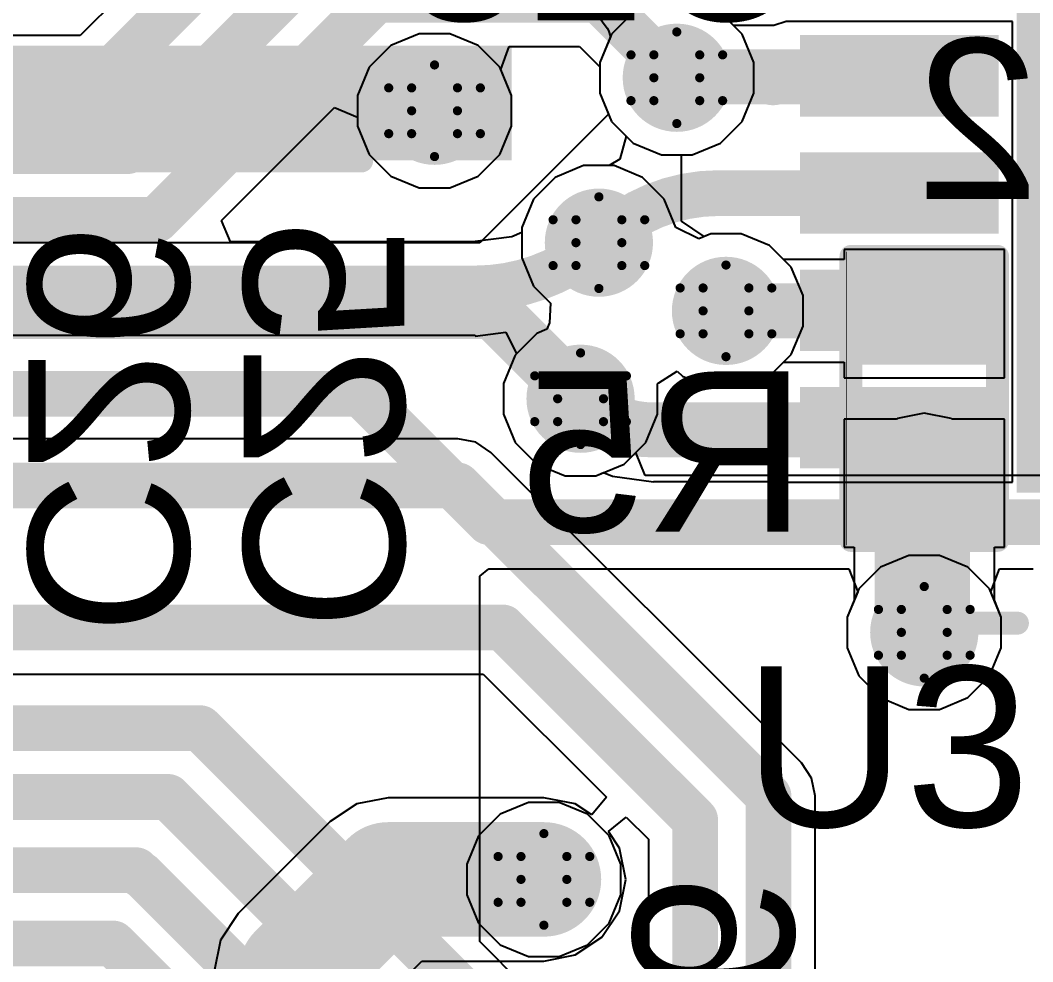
# Model space of a CAD drawing. Header units: inches. Extents: x -4 to 389, y 0 to 108.
# Drawn here: x 34.49 to 40.1, y 32.26 to 37.48 of the extents above; entities that cross this region are included whole.
import ezdxf

# ---------------------------------------------------------------- set-up
doc = ezdxf.new("R2010")
doc.units = ezdxf.units.IN
for name, color, linetype in [('Bottom Layer', 5, 'Continuous'), ('Bottom Overlay', 54, 'Continuous'), ('Bottom Paste', 16, 'Continuous'), ('Bottom Solder', 6, 'Continuous'), ('Drill Drawing', 1, 'Continuous'), ('Signal_1', 16, 'Continuous'), ('Signal_2', 76, 'Continuous'), ('Top Layer', 1, 'Continuous'), ('Top Overlay', 2, 'Continuous'), ('Top Solder', 216, 'Continuous'), ('Via Holes', 16, 'Continuous')]:
    doc.layers.add(name, color=color, linetype=linetype)
doc.styles.add('Arial', font='', dxfattribs={"height": 0.2})
doc.styles.get('Arial').set_extended_font_data('Arial')

msp = doc.modelspace()

# ---------------------------------------------------------------- hatches: boundary and pattern name
at = {"layer": 'Bottom Layer'}
h = msp.add_hatch(color=5, dxfattribs=at)
edge = h.paths.add_edge_path()
edge.add_arc((38.1254, 37.1602), 0.3, 0, 360)
for points in [[(32.594, 36.703), (37.211, 36.703), (37.211, 37.338), (32.594, 37.338)], [(35.2991, 36.7879), (34.6641, 36.7879), (34.6641, 37.2451), (35.2991, 37.2451)], [(36.2897, 36.7879), (35.6547, 36.7879), (35.6547, 37.2451), (36.2897, 37.2451)], [(39.1795, 36.0807), (39.8145, 36.0807), (39.8145, 35.6235), (39.1795, 35.6235)], [(39.1795, 35.1409), (39.8145, 35.1409), (39.8145, 34.6837), (39.1795, 34.6837)]]:
    msp.add_hatch(color=5, dxfattribs=at).paths.add_polyline_path(points)
h = msp.add_hatch(color=5, dxfattribs=at)
edge = h.paths.add_edge_path()
edge.add_arc((36.7826, 36.9772), 0.3, 0, 360)
h = msp.add_hatch(color=5, dxfattribs=at)
edge = h.paths.add_edge_path()
edge.add_arc((37.6936, 36.2458), 0.3, 0, 360)
h = msp.add_hatch(color=5, dxfattribs=at)
edge = h.paths.add_edge_path()
edge.add_arc((38.398, 35.8676), 0.3, 0, 360)
h = msp.add_hatch(color=5, dxfattribs=at)
edge = h.paths.add_edge_path()
edge.add_arc((37.592, 35.3804), 0.3, 0, 360)
h = msp.add_hatch(color=5, dxfattribs=at)
edge = h.paths.add_edge_path()
edge.add_arc((39.497, 34.085), 0.3, 0, 360)
h = msp.add_hatch(color=5, dxfattribs=at)
edge = h.paths.add_edge_path()
edge.add_arc((37.3888, 32.7152), 0.3, 0, 360)
at = {"layer": 'Bottom Paste'}
for points in [[(35.2991, 36.7879), (34.6641, 36.7879), (34.6641, 37.2451), (35.2991, 37.2451)], [(36.2897, 36.7879), (35.6547, 36.7879), (35.6547, 37.2451), (36.2897, 37.2451)], [(39.1795, 36.0807), (39.8145, 36.0807), (39.8145, 35.6235), (39.1795, 35.6235)], [(39.1795, 35.1409), (39.8145, 35.1409), (39.8145, 34.6837), (39.1795, 34.6837)]]:
    msp.add_hatch(color=16, dxfattribs=at).paths.add_polyline_path(points)
at = {"layer": 'Bottom Solder'}
for points in [[(35.3591, 36.7279), (34.6041, 36.7279), (34.6041, 37.3051), (35.3591, 37.3051)], [(36.3497, 36.7279), (35.5947, 36.7279), (35.5947, 37.3051), (36.3497, 37.3051)], [(39.1245, 36.1357), (39.8695, 36.1357), (39.8695, 35.5685), (39.1245, 35.5685)], [(39.1245, 35.1959), (39.8695, 35.1959), (39.8695, 34.6287), (39.1245, 34.6287)]]:
    msp.add_hatch(color=6, dxfattribs=at).paths.add_polyline_path(points)
at = {"layer": 'Signal_1'}
h = msp.add_hatch(color=16, dxfattribs=at)
edge = h.paths.add_edge_path()
edge.add_arc((38.1254, 37.1602), 0.3, 0, 360)
h = msp.add_hatch(color=16, dxfattribs=at)
edge = h.paths.add_edge_path()
edge.add_arc((36.7826, 36.9772), 0.3, 0, 360)
h = msp.add_hatch(color=16, dxfattribs=at)
edge = h.paths.add_edge_path()
edge.add_arc((37.6936, 36.2458), 0.3, 0, 360)
h = msp.add_hatch(color=16, dxfattribs=at)
edge = h.paths.add_edge_path()
edge.add_arc((38.398, 35.8676), 0.3, 0, 360)
h = msp.add_hatch(color=16, dxfattribs=at)
edge = h.paths.add_edge_path()
edge.add_arc((37.592, 35.3804), 0.3, 0, 360)
h = msp.add_hatch(color=16, dxfattribs=at)
edge = h.paths.add_edge_path()
edge.add_arc((39.497, 34.085), 0.3, 0, 360)
h = msp.add_hatch(color=16, dxfattribs=at)
edge = h.paths.add_edge_path()
edge.add_arc((37.3888, 32.7152), 0.3, 0, 360)
at = {"layer": 'Signal_2'}
h = msp.add_hatch(color=76, dxfattribs=at)
edge = h.paths.add_edge_path()
edge.add_arc((38.1254, 37.1602), 0.3, 0, 360)
h = msp.add_hatch(color=76, dxfattribs=at)
edge = h.paths.add_edge_path()
edge.add_arc((36.7826, 36.9772), 0.3, 0, 360)
h = msp.add_hatch(color=76, dxfattribs=at)
edge = h.paths.add_edge_path()
edge.add_arc((37.6936, 36.2458), 0.3, 0, 360)
h = msp.add_hatch(color=76, dxfattribs=at)
edge = h.paths.add_edge_path()
edge.add_arc((38.398, 35.8676), 0.3, 0, 360)
h = msp.add_hatch(color=76, dxfattribs=at)
edge = h.paths.add_edge_path()
edge.add_arc((37.592, 35.3804), 0.3, 0, 360)
h = msp.add_hatch(color=76, dxfattribs=at)
edge = h.paths.add_edge_path()
edge.add_arc((39.497, 34.085), 0.3, 0, 360)
h = msp.add_hatch(color=76, dxfattribs=at)
edge = h.paths.add_edge_path()
edge.add_arc((37.3888, 32.7152), 0.3, 0, 360)
at = {"layer": 'Top Layer'}
for points in [[(40.0594, 34.9107), (40.0594, 37.5107), (42.6594, 37.5107), (42.6594, 34.9107)], [(38.8594, 36.9958), (38.8594, 37.3458), (39.8594, 37.3458), (39.8594, 36.9958)], [(38.8594, 36.3456), (38.8594, 36.6956), (39.8594, 36.6956), (39.8594, 36.3456)], [(38.8594, 35.6954), (38.8594, 36.0454), (39.8594, 36.0454), (39.8594, 35.6954)], [(38.8594, 35.0451), (38.8594, 35.3951), (39.8594, 35.3951), (39.8594, 35.0451)]]:
    msp.add_hatch(color=1, dxfattribs=at).paths.add_polyline_path(points)
h = msp.add_hatch(color=1, dxfattribs=at)
edge = h.paths.add_edge_path()
edge.add_arc((38.1254, 37.1602), 0.3, 0, 360)
h = msp.add_hatch(color=1, dxfattribs=at)
edge = h.paths.add_edge_path()
edge.add_arc((36.7826, 36.9772), 0.3, 0, 360)
h = msp.add_hatch(color=1, dxfattribs=at)
edge = h.paths.add_edge_path()
edge.add_arc((37.6936, 36.2458), 0.3, 0, 360)
h = msp.add_hatch(color=1, dxfattribs=at)
edge = h.paths.add_edge_path()
edge.add_arc((38.398, 35.8676), 0.3, 0, 360)
h = msp.add_hatch(color=1, dxfattribs=at)
edge = h.paths.add_edge_path()
edge.add_arc((37.592, 35.3804), 0.3, 0, 360)
h = msp.add_hatch(color=1, dxfattribs=at)
edge = h.paths.add_edge_path()
edge.add_arc((39.497, 34.085), 0.3, 0, 360)
h = msp.add_hatch(color=1, dxfattribs=at)
edge = h.paths.add_edge_path()
edge.add_arc((37.3888, 32.7152), 0.3, 0, 360)
at = {"layer": 'Top Solder'}
for points in [[(40.0086, 34.8599), (40.0086, 37.5615), (42.7102, 37.5615), (42.7102, 34.8599)], [(38.8086, 36.945), (38.8086, 37.3966), (39.9102, 37.3966), (39.9102, 36.945)], [(38.8086, 36.2948), (38.8086, 36.7464), (39.9102, 36.7464), (39.9102, 36.2948)], [(38.8086, 35.6446), (38.8086, 36.0962), (39.9102, 36.0962), (39.9102, 35.6446)], [(38.8086, 34.9943), (38.8086, 35.4459), (39.9102, 35.4459), (39.9102, 34.9943)]]:
    msp.add_hatch(color=216, dxfattribs=at).paths.add_polyline_path(points)
at = {"layer": 'Via Holes'}
h = msp.add_hatch(color=7, dxfattribs=at)
edge = h.paths.add_edge_path()
edge.add_arc((38.1254, 37.1602), 0.15, 0, 360)
h = msp.add_hatch(color=7, dxfattribs=at)
edge = h.paths.add_edge_path()
edge.add_arc((36.7826, 36.9772), 0.15, 0, 360)
h = msp.add_hatch(color=7, dxfattribs=at)
edge = h.paths.add_edge_path()
edge.add_arc((37.6936, 36.2458), 0.15, 0, 360)
h = msp.add_hatch(color=7, dxfattribs=at)
edge = h.paths.add_edge_path()
edge.add_arc((38.398, 35.8676), 0.15, 0, 360)
h = msp.add_hatch(color=7, dxfattribs=at)
edge = h.paths.add_edge_path()
edge.add_arc((37.592, 35.3804), 0.15, 0, 360)
h = msp.add_hatch(color=7, dxfattribs=at)
edge = h.paths.add_edge_path()
edge.add_arc((39.497, 34.085), 0.15, 0, 360)
h = msp.add_hatch(color=7, dxfattribs=at)
edge = h.paths.add_edge_path()
edge.add_arc((37.3888, 32.7152), 0.15, 0, 360)

# ---------------------------------------------------------------- linework, layer by layer
at = {"layer": 'Bottom Layer'}
for p, q in [((37.6871, 37.5053), (37.7396, 37.4343)), ((38.4874, 37.4021), (38.3673, 37.5222)), ((37.7396, 37.4343), (37.7465, 37.4216)), ((37.7576, 37.388), (37.6984, 37.2451)), ((37.7465, 37.4216), (37.7576, 37.388)), ((38.5524, 37.2451), (38.4874, 37.4021)), ((37.6984, 37.2451), (37.6984, 37.0753)), ((38.5524, 37.0753), (38.5524, 37.2451)), ((37.6984, 37.0753), (37.7634, 36.9183)), ((38.4874, 36.9183), (38.5524, 37.0753)), ((37.7634, 36.9183), (37.8835, 36.7982)), ((38.3673, 36.7982), (38.4874, 36.9183)), ((37.8835, 36.7982), (38.0405, 36.7332)), ((38.2104, 36.7332), (38.3673, 36.7982)), ((38.0405, 36.7332), (38.2104, 36.7332)), ((37.6087, 36.6728), (37.4517, 36.6078)), ((37.7786, 36.6728), (37.6087, 36.6728)), ((37.9355, 36.6078), (37.7786, 36.6728)), ((37.4517, 36.6078), (37.3316, 36.4877)), ((38.0556, 36.4877), (37.9355, 36.6078)), ((37.3316, 36.4877), (37.2666, 36.3307)), ((38.1206, 36.3307), (38.0556, 36.4877)), ((37.2666, 36.3307), (37.2666, 36.1609)), ((38.2476, 36.2675), (38.1206, 36.3307)), ((38.3131, 36.2946), (38.2476, 36.2675)), ((38.483, 36.2946), (38.3131, 36.2946)), ((38.6399, 36.2296), (38.483, 36.2946)), ((38.717, 36.1525), (38.6399, 36.2296)), ((39.9415, 36.2077), (39.0525, 36.2077)), ((39.0525, 36.2077), (39.0525, 36.1525)), ((39.9415, 35.4965), (39.9415, 36.2077)), ((37.2666, 36.1609), (37.3316, 36.0039)), ((39.0525, 36.1525), (38.717, 36.1525)), ((37.3316, 36.0039), (37.4248, 35.9108)), ((37.4248, 35.9108), (37.4198, 35.8016)), ((37.4057, 35.7654), (37.3501, 35.7424)), ((37.4198, 35.8016), (37.4057, 35.7654)), ((37.3501, 35.7424), (37.23, 35.6223)), ((37.23, 35.6223), (37.165, 35.4653)), ((38.6399, 35.5056), (38.717, 35.5827)), ((38.717, 35.5827), (39.0525, 35.5827)), ((39.0525, 35.5827), (39.0525, 35.4965)), ((38.0254, 35.4693), (38.1282, 35.5335)), ((38.1282, 35.5335), (38.1562, 35.5056)), ((38.019, 35.4631), (38.0254, 35.4693)), ((38.1562, 35.5056), (38.3131, 35.4406)), ((38.483, 35.4406), (38.6399, 35.5056)), ((39.0525, 35.4965), (39.9415, 35.4965)), ((37.165, 35.4653), (37.165, 35.2955)), ((38.019, 35.2955), (38.019, 35.4631)), ((38.3131, 35.4406), (38.483, 35.4406)), ((39.497, 35.3008), (39.3484, 35.2712)), ((39.6457, 35.2712), (39.497, 35.3008)), ((37.165, 35.2955), (37.23, 35.1385)), ((37.954, 35.1385), (38.019, 35.2955)), ((39.3434, 35.2679), (39.0525, 35.2679)), ((39.0525, 35.2679), (39.0525, 34.5567)), ((39.3484, 35.2712), (39.3434, 35.2679)), ((39.6506, 35.2679), (39.6457, 35.2712)), ((39.9415, 35.2679), (39.6506, 35.2679)), ((39.9415, 34.5567), (39.9415, 35.2679)), ((36.9116, 35.1586), (32.258, 35.1586)), ((37.0107, 35.1389), (36.9116, 35.1586)), ((37.0948, 35.0827), (37.0107, 35.1389)), ((37.23, 35.1385), (37.3501, 35.0184)), ((37.8339, 35.0184), (37.954, 35.1385)), ((38.8165, 33.3609), (37.0948, 35.0827)), ((37.3501, 35.0184), (37.5071, 34.9534)), ((37.677, 34.9534), (37.8339, 35.0184)), ((37.5071, 34.9534), (37.677, 34.9534)), ((39.0525, 34.5567), (39.1086, 34.5567)), ((39.1086, 34.5567), (39.1086, 34.263)), ((39.8855, 34.263), (39.8855, 34.5567)), ((39.8855, 34.5567), (39.9415, 34.5567)), ((39.1086, 34.263), (39.07, 34.1699)), ((39.924, 34.1699), (39.8855, 34.263)), ((39.07, 34.1699), (39.07, 34.0001)), ((39.924, 34.0001), (39.924, 34.1699)), ((39.07, 34.0001), (39.135, 33.8431)), ((39.859, 33.8431), (39.924, 34.0001)), ((33.4157, 33.8532), (37.0529, 33.8532)), ((37.0529, 33.8532), (37.7348, 33.1713)), ((39.135, 33.8431), (39.2551, 33.723)), ((39.7389, 33.723), (39.859, 33.8431)), ((39.2551, 33.723), (39.4121, 33.658)), ((39.582, 33.658), (39.7389, 33.723)), ((39.4121, 33.658), (39.582, 33.658)), ((38.8727, 33.2769), (38.8165, 33.3609)), ((38.8924, 33.1778), (38.8727, 33.2769)), ((36.5252, 33.1684), (36.3518, 33.1339)), ((37.3888, 33.1684), (36.5252, 33.1684)), ((36.5252, 33.1684), (36.5252, 33.1684)), ((37.5622, 33.1339), (37.3888, 33.1684)), ((37.7348, 33.1713), (37.6539, 33.0727)), ((38.8924, 30.9429), (38.8924, 33.1778)), ((36.3518, 33.1339), (36.2047, 33.0357)), ((37.6539, 33.0727), (37.5622, 33.1339)), ((37.7463, 32.9803), (37.845, 33.0612)), ((37.845, 33.0612), (37.968, 32.9381)), ((36.2047, 33.0357), (35.6944, 32.5253)), ((36.2047, 33.0357), (36.2047, 33.0357)), ((37.8075, 32.8886), (37.7463, 32.9803)), ((37.842, 32.7152), (37.8075, 32.8886)), ((37.968, 32.9381), (37.968, 30.6832)), ((37.8075, 32.5418), (37.842, 32.7152)), ((35.6944, 32.5253), (35.5961, 32.3783)), ((37.7093, 32.3947), (37.8075, 32.5418)), ((37.5622, 32.2965), (37.7093, 32.3947)), ((35.5961, 32.3783), (35.5616, 32.2048)), ((37.3888, 32.262), (37.5622, 32.2965)), ((36.468, 32.0171), (36.7129, 32.262)), ((36.7129, 32.262), (37.3888, 32.262))]:
    msp.add_line(p, q, dxfattribs=at)
for points, const_width in [([(38.398, 35.8676), (39.4815, 35.8676)], 0.3048), ([(39.497, 34.085), (39.497, 34.9123)], 0.508), ([(32.258, 34.8996), (36.9116, 34.8996)], 0.254), ([(36.9116, 34.8996), (38.6334, 33.1778)], 0.254), ([(33.0708, 34.1122), (37.1602, 34.1122)], 0.254), ([(37.1602, 34.1122), (38.227, 33.0454)], 0.254), ([(38.6334, 30.8356), (38.6334, 33.1778)], 0.254), ([(38.227, 30.6832), (38.227, 33.0454)], 0.254), ([(36.0148, 32.2048), (36.5252, 32.7152)], 0.635), ([(36.5252, 32.7152), (37.3888, 32.7152)], 0.635), ([(36.0148, 30.3799), (36.0148, 32.2048)], 0.635)]:
    msp.add_lwpolyline(points, dxfattribs=dict(at, const_width=const_width))
for points, const_width in [([(38.3218, 35.8676, 1), (38.4742, 35.8676, 1)], 0.1524), ([(39.4053, 35.8676, 1), (39.5577, 35.8676, 1)], 0.1524), ([(39.37, 34.9123, 1), (39.624, 34.9123, 1)], 0.254), ([(36.8481, 34.8996, 1), (36.9751, 34.8996, 1)], 0.127), ([(36.8481, 34.8996, 1), (36.9751, 34.8996, 1)], 0.127), ([(39.37, 34.085, 1), (39.624, 34.085, 1)], 0.254), ([(37.0967, 34.1122, 1), (37.2237, 34.1122, 1)], 0.127), ([(37.0967, 34.1122, 1), (37.2237, 34.1122, 1)], 0.127), ([(38.5699, 33.1778, 1), (38.6969, 33.1778, 1)], 0.127), ([(38.5699, 33.1778, 1), (38.6969, 33.1778, 1)], 0.127), ([(38.1635, 33.0454, 1), (38.2905, 33.0454, 1)], 0.127), ([(38.1635, 33.0454, 1), (38.2905, 33.0454, 1)], 0.127), ([(36.3665, 32.7152, 1), (36.684, 32.7152, 1)], 0.3175), ([(36.3665, 32.7152, 1), (36.684, 32.7152, 1)], 0.3175), ([(37.2301, 32.7152, 1), (37.5476, 32.7152, 1)], 0.3175), ([(35.8561, 32.2048, 1), (36.1736, 32.2048, 1)], 0.3175), ([(35.8561, 32.2048, 1), (36.1736, 32.2048, 1)], 0.3175)]:
    msp.add_lwpolyline(points, format="xyb", close=True, dxfattribs=dict(at, const_width=const_width))
at = {"layer": 'Bottom Overlay'}
for points, const_width in [([(34.5752, 36.699), (34.5752, 37.207)], 0.127), ([(35.388, 36.699), (35.388, 37.207)], 0.127), ([(35.5658, 36.699), (35.5658, 37.207)], 0.127), ([(36.3786, 36.699), (36.3786, 37.207)], 0.127), ([(34.5752, 36.699), (35.388, 36.699)], 0.127), ([(35.5658, 36.699), (36.3786, 36.699)], 0.127), ([(39.0906, 36.1696), (39.9034, 36.1696)], 0.127), ([(39.0906, 34.5948), (39.0906, 36.1696)], 0.127), ([(39.9034, 34.5948), (39.9034, 36.1696)], 0.127), ([(39.0652, 34.5694), (39.0652, 36.195)], 0.00323), ([(39.0906, 34.5948), (39.9034, 34.5948)], 0.127)]:
    msp.add_lwpolyline(points, dxfattribs=dict(at, const_width=const_width))
for points, const_width in [([(34.5435, 37.207, 1), (34.607, 37.207, 1)], 0.0635), ([(35.3563, 37.207, 1), (35.4198, 37.207, 1)], 0.0635), ([(35.5341, 37.207, 1), (35.5976, 37.207, 1)], 0.0635), ([(36.3469, 37.207, 1), (36.4104, 37.207, 1)], 0.0635), ([(34.5435, 36.699, 1), (34.607, 36.699, 1)], 0.0635), ([(34.5435, 36.699, 1), (34.607, 36.699, 1)], 0.0635), ([(35.3563, 36.699, 1), (35.4198, 36.699, 1)], 0.0635), ([(35.3563, 36.699, 1), (35.4198, 36.699, 1)], 0.0635), ([(35.5341, 36.699, 1), (35.5976, 36.699, 1)], 0.0635), ([(35.5341, 36.699, 1), (35.5976, 36.699, 1)], 0.0635), ([(36.3469, 36.699, 1), (36.4104, 36.699, 1)], 0.0635), ([(36.3469, 36.699, 1), (36.4104, 36.699, 1)], 0.0635), ([(39.0589, 36.1696, 1), (39.1224, 36.1696, 1)], 0.0635), ([(39.0589, 36.1696, 1), (39.1224, 36.1696, 1)], 0.0635), ([(39.8717, 36.1696, 1), (39.9352, 36.1696, 1)], 0.0635), ([(39.8717, 36.1696, 1), (39.9352, 36.1696, 1)], 0.0635), ([(39.0644, 36.195, 1), (39.066, 36.195, 1)], 0.00161), ([(39.0589, 34.5948, 1), (39.1224, 34.5948, 1)], 0.0635), ([(39.0589, 34.5948, 1), (39.1224, 34.5948, 1)], 0.0635), ([(39.8717, 34.5948, 1), (39.9352, 34.5948, 1)], 0.0635), ([(39.8717, 34.5948, 1), (39.9352, 34.5948, 1)], 0.0635), ([(39.0644, 34.5694, 1), (39.066, 34.5694, 1)], 0.00161)]:
    msp.add_lwpolyline(points, format="xyb", close=True, dxfattribs=dict(at, const_width=const_width))
at = {"layer": 'Drill Drawing', "const_width": 0.0508}
for points in [[(37.9984, 37.2872), (38.1254, 37.4142)], [(38.1254, 37.4142), (38.2524, 37.2872)], [(37.8714, 37.2872), (37.9984, 37.1602)], [(37.8714, 37.2872), (37.9984, 37.2872)], [(38.2524, 37.2872), (38.3794, 37.2872)], [(38.2524, 37.1602), (38.3794, 37.2872)], [(36.6556, 37.1042), (36.7826, 37.2312)], [(36.7826, 37.2312), (36.9096, 37.1042)], [(37.8714, 37.0332), (37.9984, 37.1602)], [(38.2524, 37.1602), (38.3794, 37.0332)], [(36.5286, 37.1042), (36.6556, 36.9772)], [(36.5286, 37.1042), (36.6556, 37.1042)], [(36.9096, 37.1042), (37.0366, 37.1042)], [(36.9096, 36.9772), (37.0366, 37.1042)], [(37.8714, 37.0332), (37.9984, 37.0332)], [(37.9984, 37.0332), (38.1254, 36.9062)], [(38.1254, 36.9062), (38.2524, 37.0332)], [(38.2524, 37.0332), (38.3794, 37.0332)], [(36.5286, 36.8502), (36.6556, 36.9772)], [(36.9096, 36.9772), (37.0366, 36.8502)], [(36.5286, 36.8502), (36.6556, 36.8502)], [(36.6556, 36.8502), (36.7826, 36.7232)], [(36.7826, 36.7232), (36.9096, 36.8502)], [(36.9096, 36.8502), (37.0366, 36.8502)], [(37.5666, 36.3728), (37.6936, 36.4998)], [(37.6936, 36.4998), (37.8206, 36.3728)], [(37.4396, 36.3728), (37.5666, 36.2458)], [(37.4396, 36.3728), (37.5666, 36.3728)], [(37.8206, 36.3728), (37.9476, 36.3728)], [(37.8206, 36.2458), (37.9476, 36.3728)], [(37.4396, 36.1188), (37.5666, 36.2458)], [(37.8206, 36.2458), (37.9476, 36.1188)], [(37.4396, 36.1188), (37.5666, 36.1188)], [(37.5666, 36.1188), (37.6936, 35.9918)], [(37.6936, 35.9918), (37.8206, 36.1188)], [(37.8206, 36.1188), (37.9476, 36.1188)], [(38.271, 35.9946), (38.398, 36.1216)], [(38.398, 36.1216), (38.525, 35.9946)], [(38.144, 35.9946), (38.271, 35.8676)], [(38.144, 35.9946), (38.271, 35.9946)], [(38.525, 35.9946), (38.652, 35.9946)], [(38.525, 35.8676), (38.652, 35.9946)], [(38.144, 35.7406), (38.271, 35.8676)], [(38.525, 35.8676), (38.652, 35.7406)], [(38.144, 35.7406), (38.271, 35.7406)], [(38.271, 35.7406), (38.398, 35.6136)], [(38.398, 35.6136), (38.525, 35.7406)], [(38.525, 35.7406), (38.652, 35.7406)], [(37.465, 35.5074), (37.592, 35.6344)], [(37.592, 35.6344), (37.719, 35.5074)], [(37.338, 35.5074), (37.465, 35.3804)], [(37.338, 35.5074), (37.465, 35.5074)], [(37.719, 35.5074), (37.846, 35.5074)], [(37.719, 35.3804), (37.846, 35.5074)], [(37.338, 35.2534), (37.465, 35.3804)], [(37.719, 35.3804), (37.846, 35.2534)], [(37.338, 35.2534), (37.465, 35.2534)], [(37.465, 35.2534), (37.592, 35.1264)], [(37.592, 35.1264), (37.719, 35.2534)], [(37.719, 35.2534), (37.846, 35.2534)], [(39.37, 34.212), (39.497, 34.339)], [(39.497, 34.339), (39.624, 34.212)], [(39.243, 34.212), (39.37, 34.085)], [(39.243, 34.212), (39.37, 34.212)], [(39.624, 34.212), (39.751, 34.212)], [(39.624, 34.085), (39.751, 34.212)], [(39.243, 33.958), (39.37, 34.085)], [(39.624, 34.085), (39.751, 33.958)], [(39.243, 33.958), (39.37, 33.958)], [(39.37, 33.958), (39.497, 33.831)], [(39.497, 33.831), (39.624, 33.958)], [(39.624, 33.958), (39.751, 33.958)], [(37.2618, 32.8422), (37.3888, 32.9692)], [(37.3888, 32.9692), (37.5158, 32.8422)], [(37.1348, 32.8422), (37.2618, 32.7152)], [(37.1348, 32.8422), (37.2618, 32.8422)], [(37.5158, 32.8422), (37.6428, 32.8422)], [(37.5158, 32.7152), (37.6428, 32.8422)], [(37.1348, 32.5882), (37.2618, 32.7152)], [(37.5158, 32.7152), (37.6428, 32.5882)], [(37.1348, 32.5882), (37.2618, 32.5882)], [(37.2618, 32.5882), (37.3888, 32.4612)], [(37.3888, 32.4612), (37.5158, 32.5882)], [(37.5158, 32.5882), (37.6428, 32.5882)]]:
    msp.add_lwpolyline(points, dxfattribs=at)
at = {"layer": 'Drill Drawing', "const_width": 0.0254}
for points in [[(38.1127, 37.4142, 1), (38.1381, 37.4142, 1)], [(38.1127, 37.4142, 1), (38.1381, 37.4142, 1)], [(37.8587, 37.2872, 1), (37.8841, 37.2872, 1)], [(37.8587, 37.2872, 1), (37.8841, 37.2872, 1)], [(37.9857, 37.2872, 1), (38.0111, 37.2872, 1)], [(37.9857, 37.2872, 1), (38.0111, 37.2872, 1)], [(38.2397, 37.2872, 1), (38.2651, 37.2872, 1)], [(38.2397, 37.2872, 1), (38.2651, 37.2872, 1)], [(38.3667, 37.2872, 1), (38.3921, 37.2872, 1)], [(38.3667, 37.2872, 1), (38.3921, 37.2872, 1)], [(36.7699, 37.2312, 1), (36.7953, 37.2312, 1)], [(36.7699, 37.2312, 1), (36.7953, 37.2312, 1)], [(37.9857, 37.1602, 1), (38.0111, 37.1602, 1)], [(37.9857, 37.1602, 1), (38.0111, 37.1602, 1)], [(38.2397, 37.1602, 1), (38.2651, 37.1602, 1)], [(38.2397, 37.1602, 1), (38.2651, 37.1602, 1)], [(36.5159, 37.1042, 1), (36.5413, 37.1042, 1)], [(36.5159, 37.1042, 1), (36.5413, 37.1042, 1)], [(36.6429, 37.1042, 1), (36.6683, 37.1042, 1)], [(36.6429, 37.1042, 1), (36.6683, 37.1042, 1)], [(36.8969, 37.1042, 1), (36.9223, 37.1042, 1)], [(36.8969, 37.1042, 1), (36.9223, 37.1042, 1)], [(37.0239, 37.1042, 1), (37.0493, 37.1042, 1)], [(37.0239, 37.1042, 1), (37.0493, 37.1042, 1)], [(37.8587, 37.0332, 1), (37.8841, 37.0332, 1)], [(37.8587, 37.0332, 1), (37.8841, 37.0332, 1)], [(37.9857, 37.0332, 1), (38.0111, 37.0332, 1)], [(37.9857, 37.0332, 1), (38.0111, 37.0332, 1)], [(38.2397, 37.0332, 1), (38.2651, 37.0332, 1)], [(38.2397, 37.0332, 1), (38.2651, 37.0332, 1)], [(38.3667, 37.0332, 1), (38.3921, 37.0332, 1)], [(38.3667, 37.0332, 1), (38.3921, 37.0332, 1)], [(36.6429, 36.9772, 1), (36.6683, 36.9772, 1)], [(36.6429, 36.9772, 1), (36.6683, 36.9772, 1)], [(36.8969, 36.9772, 1), (36.9223, 36.9772, 1)], [(36.8969, 36.9772, 1), (36.9223, 36.9772, 1)], [(38.1127, 36.9062, 1), (38.1381, 36.9062, 1)], [(38.1127, 36.9062, 1), (38.1381, 36.9062, 1)], [(36.5159, 36.8502, 1), (36.5413, 36.8502, 1)], [(36.5159, 36.8502, 1), (36.5413, 36.8502, 1)], [(36.6429, 36.8502, 1), (36.6683, 36.8502, 1)], [(36.6429, 36.8502, 1), (36.6683, 36.8502, 1)], [(36.8969, 36.8502, 1), (36.9223, 36.8502, 1)], [(36.8969, 36.8502, 1), (36.9223, 36.8502, 1)], [(37.0239, 36.8502, 1), (37.0493, 36.8502, 1)], [(37.0239, 36.8502, 1), (37.0493, 36.8502, 1)], [(36.7699, 36.7232, 1), (36.7953, 36.7232, 1)], [(36.7699, 36.7232, 1), (36.7953, 36.7232, 1)], [(37.6809, 36.4998, 1), (37.7063, 36.4998, 1)], [(37.6809, 36.4998, 1), (37.7063, 36.4998, 1)], [(37.4269, 36.3728, 1), (37.4523, 36.3728, 1)], [(37.4269, 36.3728, 1), (37.4523, 36.3728, 1)], [(37.5539, 36.3728, 1), (37.5793, 36.3728, 1)], [(37.5539, 36.3728, 1), (37.5793, 36.3728, 1)], [(37.8079, 36.3728, 1), (37.8333, 36.3728, 1)], [(37.8079, 36.3728, 1), (37.8333, 36.3728, 1)], [(37.9349, 36.3728, 1), (37.9603, 36.3728, 1)], [(37.9349, 36.3728, 1), (37.9603, 36.3728, 1)], [(37.5539, 36.2458, 1), (37.5793, 36.2458, 1)], [(37.5539, 36.2458, 1), (37.5793, 36.2458, 1)], [(37.8079, 36.2458, 1), (37.8333, 36.2458, 1)], [(37.8079, 36.2458, 1), (37.8333, 36.2458, 1)], [(37.4269, 36.1188, 1), (37.4523, 36.1188, 1)], [(37.4269, 36.1188, 1), (37.4523, 36.1188, 1)], [(37.5539, 36.1188, 1), (37.5793, 36.1188, 1)], [(37.5539, 36.1188, 1), (37.5793, 36.1188, 1)], [(37.8079, 36.1188, 1), (37.8333, 36.1188, 1)], [(37.8079, 36.1188, 1), (37.8333, 36.1188, 1)], [(37.9349, 36.1188, 1), (37.9603, 36.1188, 1)], [(37.9349, 36.1188, 1), (37.9603, 36.1188, 1)], [(38.3853, 36.1216, 1), (38.4107, 36.1216, 1)], [(38.3853, 36.1216, 1), (38.4107, 36.1216, 1)], [(37.6809, 35.9918, 1), (37.7063, 35.9918, 1)], [(37.6809, 35.9918, 1), (37.7063, 35.9918, 1)], [(38.1313, 35.9946, 1), (38.1567, 35.9946, 1)], [(38.1313, 35.9946, 1), (38.1567, 35.9946, 1)], [(38.2583, 35.9946, 1), (38.2837, 35.9946, 1)], [(38.2583, 35.9946, 1), (38.2837, 35.9946, 1)], [(38.5123, 35.9946, 1), (38.5377, 35.9946, 1)], [(38.5123, 35.9946, 1), (38.5377, 35.9946, 1)], [(38.6393, 35.9946, 1), (38.6647, 35.9946, 1)], [(38.6393, 35.9946, 1), (38.6647, 35.9946, 1)], [(38.2583, 35.8676, 1), (38.2837, 35.8676, 1)], [(38.2583, 35.8676, 1), (38.2837, 35.8676, 1)], [(38.5123, 35.8676, 1), (38.5377, 35.8676, 1)], [(38.5123, 35.8676, 1), (38.5377, 35.8676, 1)], [(38.1313, 35.7406, 1), (38.1567, 35.7406, 1)], [(38.1313, 35.7406, 1), (38.1567, 35.7406, 1)], [(38.2583, 35.7406, 1), (38.2837, 35.7406, 1)], [(38.2583, 35.7406, 1), (38.2837, 35.7406, 1)], [(38.5123, 35.7406, 1), (38.5377, 35.7406, 1)], [(38.5123, 35.7406, 1), (38.5377, 35.7406, 1)], [(38.6393, 35.7406, 1), (38.6647, 35.7406, 1)], [(38.6393, 35.7406, 1), (38.6647, 35.7406, 1)], [(37.5793, 35.6344, 1), (37.6047, 35.6344, 1)], [(37.5793, 35.6344, 1), (37.6047, 35.6344, 1)], [(38.3853, 35.6136, 1), (38.4107, 35.6136, 1)], [(38.3853, 35.6136, 1), (38.4107, 35.6136, 1)], [(37.3253, 35.5074, 1), (37.3507, 35.5074, 1)], [(37.3253, 35.5074, 1), (37.3507, 35.5074, 1)], [(37.4523, 35.5074, 1), (37.4777, 35.5074, 1)], [(37.4523, 35.5074, 1), (37.4777, 35.5074, 1)], [(37.7063, 35.5074, 1), (37.7317, 35.5074, 1)], [(37.7063, 35.5074, 1), (37.7317, 35.5074, 1)], [(37.8333, 35.5074, 1), (37.8587, 35.5074, 1)], [(37.8333, 35.5074, 1), (37.8587, 35.5074, 1)], [(37.4523, 35.3804, 1), (37.4777, 35.3804, 1)], [(37.4523, 35.3804, 1), (37.4777, 35.3804, 1)], [(37.7063, 35.3804, 1), (37.7317, 35.3804, 1)], [(37.7063, 35.3804, 1), (37.7317, 35.3804, 1)], [(37.3253, 35.2534, 1), (37.3507, 35.2534, 1)], [(37.3253, 35.2534, 1), (37.3507, 35.2534, 1)], [(37.4523, 35.2534, 1), (37.4777, 35.2534, 1)], [(37.4523, 35.2534, 1), (37.4777, 35.2534, 1)], [(37.7063, 35.2534, 1), (37.7317, 35.2534, 1)], [(37.7063, 35.2534, 1), (37.7317, 35.2534, 1)], [(37.8333, 35.2534, 1), (37.8587, 35.2534, 1)], [(37.8333, 35.2534, 1), (37.8587, 35.2534, 1)], [(37.5793, 35.1264, 1), (37.6047, 35.1264, 1)], [(37.5793, 35.1264, 1), (37.6047, 35.1264, 1)], [(39.4843, 34.339, 1), (39.5097, 34.339, 1)], [(39.4843, 34.339, 1), (39.5097, 34.339, 1)], [(39.2303, 34.212, 1), (39.2557, 34.212, 1)], [(39.2303, 34.212, 1), (39.2557, 34.212, 1)], [(39.3573, 34.212, 1), (39.3827, 34.212, 1)], [(39.3573, 34.212, 1), (39.3827, 34.212, 1)], [(39.6113, 34.212, 1), (39.6367, 34.212, 1)], [(39.6113, 34.212, 1), (39.6367, 34.212, 1)], [(39.7383, 34.212, 1), (39.7637, 34.212, 1)], [(39.7383, 34.212, 1), (39.7637, 34.212, 1)], [(39.3573, 34.085, 1), (39.3827, 34.085, 1)], [(39.3573, 34.085, 1), (39.3827, 34.085, 1)], [(39.6113, 34.085, 1), (39.6367, 34.085, 1)], [(39.6113, 34.085, 1), (39.6367, 34.085, 1)], [(39.2303, 33.958, 1), (39.2557, 33.958, 1)], [(39.2303, 33.958, 1), (39.2557, 33.958, 1)], [(39.3573, 33.958, 1), (39.3827, 33.958, 1)], [(39.3573, 33.958, 1), (39.3827, 33.958, 1)], [(39.6113, 33.958, 1), (39.6367, 33.958, 1)], [(39.6113, 33.958, 1), (39.6367, 33.958, 1)], [(39.7383, 33.958, 1), (39.7637, 33.958, 1)], [(39.7383, 33.958, 1), (39.7637, 33.958, 1)], [(39.4843, 33.831, 1), (39.5097, 33.831, 1)], [(39.4843, 33.831, 1), (39.5097, 33.831, 1)], [(37.3761, 32.9692, 1), (37.4015, 32.9692, 1)], [(37.3761, 32.9692, 1), (37.4015, 32.9692, 1)], [(37.1221, 32.8422, 1), (37.1475, 32.8422, 1)], [(37.1221, 32.8422, 1), (37.1475, 32.8422, 1)], [(37.2491, 32.8422, 1), (37.2745, 32.8422, 1)], [(37.2491, 32.8422, 1), (37.2745, 32.8422, 1)], [(37.5031, 32.8422, 1), (37.5285, 32.8422, 1)], [(37.5031, 32.8422, 1), (37.5285, 32.8422, 1)], [(37.6301, 32.8422, 1), (37.6555, 32.8422, 1)], [(37.6301, 32.8422, 1), (37.6555, 32.8422, 1)], [(37.2491, 32.7152, 1), (37.2745, 32.7152, 1)], [(37.2491, 32.7152, 1), (37.2745, 32.7152, 1)], [(37.5031, 32.7152, 1), (37.5285, 32.7152, 1)], [(37.5031, 32.7152, 1), (37.5285, 32.7152, 1)], [(37.1221, 32.5882, 1), (37.1475, 32.5882, 1)], [(37.1221, 32.5882, 1), (37.1475, 32.5882, 1)], [(37.2491, 32.5882, 1), (37.2745, 32.5882, 1)], [(37.2491, 32.5882, 1), (37.2745, 32.5882, 1)], [(37.5031, 32.5882, 1), (37.5285, 32.5882, 1)], [(37.5031, 32.5882, 1), (37.5285, 32.5882, 1)], [(37.6301, 32.5882, 1), (37.6555, 32.5882, 1)], [(37.6301, 32.5882, 1), (37.6555, 32.5882, 1)], [(37.3761, 32.4612, 1), (37.4015, 32.4612, 1)], [(37.3761, 32.4612, 1), (37.4015, 32.4612, 1)]]:
    msp.add_lwpolyline(points, format="xyb", close=True, dxfattribs=at)
at = {"layer": 'Signal_1'}
for p, q in [((35.5009, 38.077), (34.8177, 37.3938)), ((38.4874, 37.4021), (38.3673, 37.5222)), ((34.8177, 37.3938), (21.082, 37.3938)), ((38.5524, 37.2451), (38.4874, 37.4021)), ((37.15, 37.206), (37.1966, 37.333)), ((37.1966, 37.333), (37.5863, 37.333)), ((37.5863, 37.333), (37.6984, 37.2209)), ((37.6984, 37.2209), (37.6984, 37.0753)), ((38.5524, 37.0753), (38.5524, 37.2451)), ((37.2096, 37.0622), (37.15, 37.206)), ((37.2096, 36.8923), (37.2096, 37.0622)), ((37.6984, 37.0753), (37.7634, 36.9183)), ((38.4874, 36.9183), (38.5524, 37.0753)), ((35.6022, 36.3681), (36.2286, 36.9945)), ((36.2286, 36.9945), (36.3556, 36.9419)), ((36.3556, 36.9419), (36.3556, 36.8923)), ((36.3556, 36.8923), (36.4206, 36.7354)), ((37.1446, 36.7354), (37.2096, 36.8923)), ((37.7634, 36.9183), (37.8835, 36.7982)), ((38.3673, 36.7982), (38.4874, 36.9183)), ((37.8835, 36.7982), (38.0405, 36.7332)), ((38.2104, 36.7332), (38.3673, 36.7982)), ((36.4206, 36.7354), (36.5407, 36.6153)), ((37.0245, 36.6153), (37.1446, 36.7354)), ((38.0405, 36.7332), (38.2104, 36.7332)), ((37.6087, 36.6728), (37.4517, 36.6078)), ((37.7786, 36.6728), (37.6087, 36.6728)), ((37.9355, 36.6078), (37.7786, 36.6728)), ((36.5407, 36.6153), (36.6977, 36.5502)), ((36.8675, 36.5502), (37.0245, 36.6153)), ((37.4517, 36.6078), (37.3316, 36.4877)), ((38.0556, 36.4877), (37.9355, 36.6078)), ((36.6977, 36.5502), (36.8675, 36.5502)), ((37.3316, 36.4877), (37.2666, 36.3307)), ((38.1206, 36.3307), (38.0556, 36.4877)), ((35.6508, 36.2508), (35.6022, 36.3681)), ((37.2666, 36.3307), (37.2666, 36.3016)), ((38.2476, 36.2675), (38.1206, 36.3307)), ((37.2106, 36.2784), (37.0085, 36.2518)), ((37.2666, 36.3016), (37.2106, 36.2784)), ((38.3131, 36.2946), (38.2476, 36.2675)), ((38.483, 36.2946), (38.3131, 36.2946)), ((38.6399, 36.2296), (38.483, 36.2946)), ((37.0085, 36.2508), (35.6508, 36.2508)), ((37.0085, 36.2518), (37.0085, 36.2508)), ((38.76, 36.1095), (38.6399, 36.2296)), ((38.825, 35.9525), (38.76, 36.1095)), ((38.825, 35.7826), (38.825, 35.9525)), ((37.0085, 35.7266), (37.1769, 35.7488)), ((37.1769, 35.7488), (37.2363, 35.6285)), ((38.76, 35.6257), (38.825, 35.7826)), ((25.6089, 35.7328), (37.0085, 35.7328)), ((37.0085, 35.7328), (37.0085, 35.7266)), ((37.23, 35.6223), (37.165, 35.4653)), ((37.2363, 35.6285), (37.23, 35.6223)), ((38.6399, 35.5056), (38.76, 35.6257)), ((38.0254, 35.4693), (38.1282, 35.5335)), ((38.1282, 35.5335), (38.1562, 35.5056)), ((38.019, 35.4631), (38.0254, 35.4693)), ((38.1562, 35.5056), (38.3131, 35.4406)), ((38.483, 35.4406), (38.6399, 35.5056)), ((37.165, 35.4653), (37.165, 35.2955)), ((38.019, 35.2955), (38.019, 35.4631)), ((38.3131, 35.4406), (38.483, 35.4406)), ((37.165, 35.2955), (37.23, 35.1385)), ((37.954, 35.1385), (38.019, 35.2955)), ((37.23, 35.1385), (37.3501, 35.0184)), ((37.8339, 35.0184), (37.954, 35.1385)), ((37.3501, 35.0184), (37.5071, 34.9534)), ((37.677, 34.9534), (37.8339, 35.0184)), ((37.5071, 34.9534), (37.677, 34.9534)), ((37.3039, 33.1422), (37.1469, 33.0772)), ((37.4738, 33.1422), (37.3039, 33.1422)), ((37.6307, 33.0772), (37.4738, 33.1422)), ((37.1469, 33.0772), (37.0268, 32.9571)), ((37.7508, 32.9571), (37.6307, 33.0772)), ((37.0268, 32.9571), (36.9618, 32.8001)), ((37.8158, 32.8001), (37.7508, 32.9571)), ((36.9618, 32.8001), (36.9618, 32.6303)), ((37.8158, 32.6303), (37.8158, 32.8001)), ((36.9618, 32.6303), (37.0268, 32.4733)), ((37.7508, 32.4733), (37.8158, 32.6303)), ((37.0268, 32.4733), (37.1469, 32.3532)), ((37.6307, 32.3532), (37.7508, 32.4733)), ((37.1469, 32.3532), (37.3039, 32.2882)), ((37.4738, 32.2882), (37.6307, 32.3532)), ((37.3039, 32.2882), (37.4738, 32.2882))]:
    msp.add_line(p, q, dxfattribs=at)
at = {"layer": 'Signal_1', "const_width": 0.254}
for points in [[(34.925, 37.1348), (36.1442, 38.354)], [(35.0828, 36.7538), (36.2766, 37.9476)], [(35.2406, 36.3728), (36.4598, 37.592)], [(36.4598, 37.592), (37.6936, 37.592)], [(37.6936, 37.592), (38.1254, 37.1602)], [(21.082, 37.1348), (34.925, 37.1348)], [(33.655, 36.7538), (35.0828, 36.7538)], [(24.9428, 36.3728), (35.2406, 36.3728)], [(25.5016, 35.9918), (37.0085, 35.9918)]]:
    msp.add_lwpolyline(points, dxfattribs=at)
at = {"layer": 'Signal_1', "const_width": 0.127}
for points in [[(36.3963, 37.592, 1), (36.5233, 37.592, 1)], [(36.3963, 37.592, 1), (36.5233, 37.592, 1)], [(37.6301, 37.592, 1), (37.7571, 37.592, 1)], [(37.6301, 37.592, 1), (37.7571, 37.592, 1)], [(38.0619, 37.1602, 1), (38.1889, 37.1602, 1)], [(34.8615, 37.1348, 1), (34.9885, 37.1348, 1)], [(34.8615, 37.1348, 1), (34.9885, 37.1348, 1)], [(35.0193, 36.7538, 1), (35.1463, 36.7538, 1)], [(35.0193, 36.7538, 1), (35.1463, 36.7538, 1)], [(35.1771, 36.3728, 1), (35.3041, 36.3728, 1)], [(35.1771, 36.3728, 1), (35.3041, 36.3728, 1)], [(37.6263, 36.2458, 1), (37.7533, 36.2458, 1)], [(37.3758, 36.0852, 1), (37.5028, 36.0852, 1)], [(37.3758, 36.0852, 1), (37.5028, 36.0852, 1)], [(36.945, 35.9918, 1), (37.072, 35.9918, 1)], [(36.945, 35.9918, 1), (37.072, 35.9918, 1)]]:
    msp.add_lwpolyline(points, format="xyb", close=True, dxfattribs=at)
at = {"layer": 'Signal_1', "const_width": 0.254}
for points in [[(37.6898, 36.2458, -0.071855), (37.4393, 36.0852)], [(37.4393, 36.0852, -0.107109), (37.0085, 35.9918)]]:
    msp.add_lwpolyline(points, format="xyb", dxfattribs=at)
at = {"layer": 'Signal_2'}
for p, q in [((37.8835, 37.5222), (37.7634, 37.4021)), ((38.4874, 37.4021), (38.3673, 37.5222)), ((36.6977, 37.4042), (36.5407, 37.3392)), ((36.8675, 37.4042), (36.6977, 37.4042)), ((37.0245, 37.3392), (36.8675, 37.4042)), ((37.7634, 37.4021), (37.6984, 37.2451)), ((38.5524, 37.2451), (38.4874, 37.4021)), ((36.5407, 37.3392), (36.4206, 37.2191)), ((37.1446, 37.2191), (37.0245, 37.3392)), ((36.4206, 37.2191), (36.3556, 37.0622)), ((37.2096, 37.0622), (37.1446, 37.2191)), ((37.6984, 37.2451), (37.6984, 37.0753)), ((38.5524, 37.0753), (38.5524, 37.2451)), ((36.3556, 37.0622), (36.3556, 36.8923)), ((37.2096, 36.8923), (37.2096, 37.0622)), ((37.6984, 37.0753), (37.7465, 36.9591)), ((38.4874, 36.9183), (38.5524, 37.0753)), ((37.7465, 36.9591), (37.0332, 36.2458)), ((36.3556, 36.8923), (36.4206, 36.7354)), ((37.1446, 36.7354), (37.2096, 36.8923)), ((38.3673, 36.7982), (38.4874, 36.9183)), ((38.2104, 36.7332), (38.3673, 36.7982)), ((36.4206, 36.7354), (36.5407, 36.6153)), ((37.0245, 36.6153), (37.1446, 36.7354)), ((38.1508, 36.3648), (38.1508, 36.7332)), ((38.1508, 36.7332), (38.2104, 36.7332)), ((36.5407, 36.6153), (36.6977, 36.5502)), ((36.8675, 36.5502), (37.0245, 36.6153)), ((36.6977, 36.5502), (36.8675, 36.5502)), ((38.2778, 36.28), (38.1508, 36.3648)), ((38.3131, 36.2946), (38.2778, 36.28)), ((38.483, 36.2946), (38.3131, 36.2946)), ((38.6399, 36.2296), (38.483, 36.2946)), ((37.0332, 36.2458), (19.7866, 36.2458)), ((38.76, 36.1095), (38.6399, 36.2296)), ((38.825, 35.9525), (38.76, 36.1095)), ((38.825, 35.7826), (38.825, 35.9525)), ((38.76, 35.6257), (38.825, 35.7826)), ((38.6399, 35.5056), (38.76, 35.6257)), ((38.0254, 35.4693), (38.1282, 35.5335)), ((38.1282, 35.5335), (38.1562, 35.5056)), ((38.019, 35.4631), (38.0254, 35.4693)), ((38.1562, 35.5056), (38.3131, 35.4406)), ((38.483, 35.4406), (38.6399, 35.5056)), ((38.019, 35.2955), (38.019, 35.4631)), ((38.3131, 35.4406), (38.483, 35.4406)), ((37.954, 35.1385), (38.019, 35.2955)), ((37.8979, 35.0824), (37.954, 35.1385)), ((37.9505, 34.9554), (37.8979, 35.0824)), ((40.2082, 34.9554), (37.9505, 34.9554)), ((37.0332, 34.3957), (37.084, 34.4374)), ((37.084, 34.4374), (39.0796, 34.4374)), ((39.0796, 34.4374), (39.1282, 34.3104)), ((39.8658, 34.3104), (39.9144, 34.4374)), ((39.9144, 34.4374), (40.1009, 34.4374)), ((37.0332, 32.3703), (37.0332, 34.3957)), ((39.1282, 34.3104), (39.07, 34.1699)), ((39.924, 34.1699), (39.8658, 34.3104)), ((39.07, 34.1699), (39.07, 34.0001)), ((39.924, 34.0001), (39.924, 34.1699)), ((39.07, 34.0001), (39.135, 33.8431)), ((39.859, 33.8431), (39.924, 34.0001)), ((39.135, 33.8431), (39.2551, 33.723)), ((39.7389, 33.723), (39.859, 33.8431)), ((39.2551, 33.723), (39.4121, 33.658)), ((39.582, 33.658), (39.7389, 33.723)), ((39.4121, 33.658), (39.582, 33.658)), ((37.9998, 31.4037), (37.0332, 32.3703))]:
    msp.add_line(p, q, dxfattribs=at)
for points, const_width in [([(20.185, 35.8648), (37.1076, 35.8648)], 0.3048), ([(37.1076, 35.8648), (37.592, 35.3804)], 0.3048), ([(21.5735, 35.4076), (36.3728, 35.4076)], 0.254), ([(36.3728, 35.4076), (37.084, 34.6964)], 0.254), ([(37.084, 34.6964), (40.2082, 34.6964)], 0.254), ([(40.2082, 34.6964), (40.8713, 34.0334)], 0.254), ([(20.4724, 33.5534), (35.4838, 33.5534)], 0.254), ([(35.4838, 33.5534), (37.8167, 31.2205)], 0.254), ([(20.9804, 33.1724), (35.306, 33.1724)], 0.254), ([(35.306, 33.1724), (37.211, 31.2674)], 0.254), ([(27.686, 32.766), (35.1282, 32.766)], 0.254), ([(35.1282, 32.766), (35.1536, 32.7406)], 0.254), ([(35.1536, 32.7406), (35.159, 32.7406)], 0.254), ([(35.159, 32.7406), (36.3815, 31.5181)], 0.254), ([(28.2448, 32.3596), (35.0012, 32.3596)], 0.254), ([(35.0012, 32.3596), (36.0005, 31.3603)], 0.254)]:
    msp.add_lwpolyline(points, dxfattribs=dict(at, const_width=const_width))
for points, const_width in [([(37.0314, 35.8648, 1), (37.1838, 35.8648, 1)], 0.1524), ([(37.0314, 35.8648, 1), (37.1838, 35.8648, 1)], 0.1524), ([(36.3093, 35.4076, 1), (36.4363, 35.4076, 1)], 0.127), ([(36.3093, 35.4076, 1), (36.4363, 35.4076, 1)], 0.127), ([(37.5158, 35.3804, 1), (37.6682, 35.3804, 1)], 0.1524), ([(37.0205, 34.6964, 1), (37.1475, 34.6964, 1)], 0.127), ([(37.0205, 34.6964, 1), (37.1475, 34.6964, 1)], 0.127), ([(40.1447, 34.6964, 1), (40.2717, 34.6964, 1)], 0.127), ([(40.1447, 34.6964, 1), (40.2717, 34.6964, 1)], 0.127), ([(35.4203, 33.5534, 1), (35.5473, 33.5534, 1)], 0.127), ([(35.4203, 33.5534, 1), (35.5473, 33.5534, 1)], 0.127), ([(35.2425, 33.1724, 1), (35.3695, 33.1724, 1)], 0.127), ([(35.2425, 33.1724, 1), (35.3695, 33.1724, 1)], 0.127), ([(35.0647, 32.766, 1), (35.1917, 32.766, 1)], 0.127), ([(35.0647, 32.766, 1), (35.1917, 32.766, 1)], 0.127), ([(35.0901, 32.7406, 1), (35.2171, 32.7406, 1)], 0.127), ([(35.0901, 32.7406, 1), (35.2171, 32.7406, 1)], 0.127), ([(35.0955, 32.7406, 1), (35.2225, 32.7406, 1)], 0.127), ([(35.0955, 32.7406, 1), (35.2225, 32.7406, 1)], 0.127), ([(34.9377, 32.3596, 1), (35.0647, 32.3596, 1)], 0.127), ([(34.9377, 32.3596, 1), (35.0647, 32.3596, 1)], 0.127)]:
    msp.add_lwpolyline(points, format="xyb", close=True, dxfattribs=dict(at, const_width=const_width))
at = {"layer": 'Top Layer'}
for p, q in [((37.8835, 37.5222), (37.7634, 37.4021)), ((38.4391, 37.4504), (38.3673, 37.5222)), ((38.5465, 37.4504), (38.4391, 37.4504)), ((38.6641, 37.4504), (38.5465, 37.4504)), ((38.7324, 37.4729), (38.6641, 37.4504)), ((38.7987, 37.4728), (38.7324, 37.4729)), ((38.7324, 37.4729), (38.7324, 37.4729)), ((39.9864, 37.4728), (38.7987, 37.4728)), ((39.9864, 36.8688), (39.9864, 37.4728)), ((37.7634, 37.4021), (37.6984, 37.2451)), ((37.6984, 37.2451), (37.6984, 37.0753)), ((37.6984, 37.0753), (37.7634, 36.9183)), ((37.7634, 36.9183), (37.8445, 36.8372)), ((37.8445, 36.8372), (37.8091, 36.7086)), ((39.9864, 36.8226), (39.9864, 36.8688)), ((39.9864, 36.8688), (39.9864, 36.8688)), ((39.9864, 36.2186), (39.9864, 36.8226)), ((39.9864, 36.8226), (39.9864, 36.8226)), ((37.8091, 36.7086), (37.7499, 36.6728)), ((37.6087, 36.6728), (37.4517, 36.6078)), ((37.7499, 36.6728), (37.6087, 36.6728)), ((37.4517, 36.6078), (37.3316, 36.4877)), ((37.3316, 36.4877), (37.2666, 36.3307)), ((37.2666, 36.3307), (37.2666, 36.1609)), ((39.9864, 36.1724), (39.9864, 36.2186)), ((39.9864, 36.2186), (39.9864, 36.2186)), ((37.2666, 36.1609), (37.3316, 36.0039)), ((39.9864, 35.5684), (39.9864, 36.1724)), ((39.9864, 36.1724), (39.9864, 36.1724)), ((37.3316, 36.0039), (37.4248, 35.9108)), ((37.4248, 35.9108), (37.4198, 35.8016)), ((37.4057, 35.7654), (37.3501, 35.7424)), ((37.4198, 35.8016), (37.4057, 35.7654)), ((37.3501, 35.7424), (37.23, 35.6223)), ((37.23, 35.6223), (37.165, 35.4653)), ((39.9864, 35.5221), (39.9864, 35.5684)), ((39.9864, 35.5684), (39.9864, 35.5684)), ((39.9864, 34.9181), (39.9864, 35.5221)), ((39.9864, 35.5221), (39.9864, 35.5221)), ((37.165, 35.4653), (37.165, 35.2955)), ((37.165, 35.2955), (37.23, 35.1385)), ((37.23, 35.1385), (37.3501, 35.0184)), ((37.3501, 35.0184), (37.5071, 34.9534)), ((37.677, 34.9534), (37.7194, 34.971)), ((37.7194, 34.971), (37.7695, 34.9502)), ((37.5071, 34.9534), (37.677, 34.9534)), ((37.7695, 34.9502), (37.9968, 34.9203)), ((37.9968, 34.9203), (37.9968, 34.9223)), ((37.9968, 34.9223), (38.7324, 34.9223)), ((38.7324, 34.9223), (38.7324, 34.9181)), ((38.7324, 34.9181), (39.9864, 34.9181)), ((39.4121, 34.512), (39.2551, 34.447)), ((39.582, 34.512), (39.4121, 34.512)), ((39.7389, 34.447), (39.582, 34.512)), ((39.2551, 34.447), (39.135, 34.3269)), ((39.859, 34.3269), (39.7389, 34.447)), ((39.135, 34.3269), (39.07, 34.1699)), ((39.924, 34.1699), (39.859, 34.3269)), ((39.07, 34.1699), (39.07, 34.0001)), ((39.924, 34.0001), (39.924, 34.1699)), ((39.07, 34.0001), (39.135, 33.8431)), ((39.859, 33.8431), (39.924, 34.0001)), ((39.135, 33.8431), (39.2551, 33.723)), ((39.7389, 33.723), (39.859, 33.8431)), ((39.2551, 33.723), (39.4121, 33.658)), ((39.582, 33.658), (39.7389, 33.723)), ((39.4121, 33.658), (39.582, 33.658)), ((37.3039, 33.1422), (37.1469, 33.0772)), ((37.4738, 33.1422), (37.3039, 33.1422)), ((37.6307, 33.0772), (37.4738, 33.1422)), ((37.1469, 33.0772), (37.0268, 32.9571)), ((37.7508, 32.9571), (37.6307, 33.0772)), ((37.0268, 32.9571), (36.9618, 32.8001)), ((37.8158, 32.8001), (37.7508, 32.9571)), ((36.9618, 32.8001), (36.9618, 32.6303)), ((37.8158, 32.6303), (37.8158, 32.8001)), ((36.9618, 32.6303), (37.0268, 32.4733)), ((37.7508, 32.4733), (37.8158, 32.6303)), ((37.0268, 32.4733), (37.1469, 32.3532)), ((37.6307, 32.3532), (37.7508, 32.4733)), ((37.1469, 32.3532), (37.3039, 32.2882)), ((37.4738, 32.2882), (37.6307, 32.3532)), ((37.3039, 32.2882), (37.4738, 32.2882))]:
    msp.add_line(p, q, dxfattribs=at)
for points, const_width in [([(38.1307, 37.1655), (38.6641, 37.1655)], 0.3048), ([(38.6588, 37.1602), (38.6641, 37.1655)], 0.3048), ([(38.6641, 37.1655), (39.3459, 37.1655)], 0.3048), ([(38.357, 36.5206), (39.3594, 36.5206)], 0.254), ([(38.398, 35.8676), (39.3378, 35.8676)], 0.3048), ([(39.3378, 35.8676), (39.3406, 35.8704)], 0.3048), ([(37.9968, 35.2072), (39.3594, 35.2072)], 0.3048)]:
    msp.add_lwpolyline(points, dxfattribs=dict(at, const_width=const_width))
for points, const_width in [([(38.0545, 37.1655, 1), (38.2069, 37.1655, 1)], 0.1524), ([(38.5826, 37.1602, 1), (38.735, 37.1602, 1)], 0.1524), ([(38.5879, 37.1655, 1), (38.7403, 37.1655, 1)], 0.1524), ([(38.5879, 37.1655, 1), (38.7403, 37.1655, 1)], 0.1524), ([(38.5879, 37.1655, 1), (38.7403, 37.1655, 1)], 0.1524), ([(39.2697, 37.1655, 1), (39.4221, 37.1655, 1)], 0.1524), ([(38.2935, 36.5206, 1), (38.4205, 36.5206, 1)], 0.127), ([(38.2935, 36.5206, 1), (38.4205, 36.5206, 1)], 0.127), ([(39.2959, 36.5206, 1), (39.4229, 36.5206, 1)], 0.127), ([(37.6301, 36.2458, 1), (37.7571, 36.2458, 1)], 0.127), ([(38.3218, 35.8676, 1), (38.4742, 35.8676, 1)], 0.1524), ([(39.2616, 35.8676, 1), (39.414, 35.8676, 1)], 0.1524), ([(39.2616, 35.8676, 1), (39.414, 35.8676, 1)], 0.1524), ([(39.2644, 35.8704, 1), (39.4168, 35.8704, 1)], 0.1524), ([(37.5024, 35.3804, 1), (37.6548, 35.3804, 1)], 0.1524), ([(37.9206, 35.2072, 1), (38.073, 35.2072, 1)], 0.1524), ([(37.9206, 35.2072, 1), (38.073, 35.2072, 1)], 0.1524), ([(39.2832, 35.2072, 1), (39.4356, 35.2072, 1)], 0.1524)]:
    msp.add_lwpolyline(points, format="xyb", close=True, dxfattribs=dict(at, const_width=const_width))
for points, const_width in [([(37.6936, 36.2458, -0.198912), (38.357, 36.5206)], 0.254), ([(37.9968, 35.2072, -0.198912), (37.5786, 35.3804)], 0.3048)]:
    msp.add_lwpolyline(points, format="xyb", dxfattribs=dict(at, const_width=const_width))
at = {"layer": 'Top Overlay', "const_width": 0.127}
for points in [[(39.2848, 34.1361), (39.2848, 34.8393)], [(39.2848, 34.1361), (40.0135, 34.1361)]]:
    msp.add_lwpolyline(points, dxfattribs=at)
at = {"layer": 'Top Overlay', "const_width": 0.0635}
for points in [[(39.2531, 34.8393, 1), (39.3166, 34.8393, 1)], [(39.2531, 34.1361, 1), (39.3166, 34.1361, 1)], [(39.2531, 34.1361, 1), (39.3166, 34.1361, 1)], [(39.9817, 34.1361, 1), (40.0452, 34.1361, 1)]]:
    msp.add_lwpolyline(points, format="xyb", close=True, dxfattribs=at)

# ---------------------------------------------------------------- texts
at = {"layer": 'Bottom Overlay', "style": 'Arial', "text_generation_flag": 2}
for s, p in [('C13', (38.8807, 37.4778)), ('C12', (41.7255, 36.4872)), ('R5', (38.8446, 34.6427))]:
    msp.add_text(s, height=0.889, dxfattribs=at).set_placement(p)
for s, p in [('C25', (35.7253, 34.0956)), ('C26', (34.5315, 34.0702)), ('C16', (37.8843, 30.4613))]:
    msp.add_text(s, height=0.889, rotation=270, dxfattribs=at).set_placement(p)
at = {"layer": 'Top Overlay', "style": 'Arial'}
msp.add_text('U3', height=0.889, dxfattribs=at).set_placement((38.4958, 33.0074))

doc.saveas('drawing.dxf')
